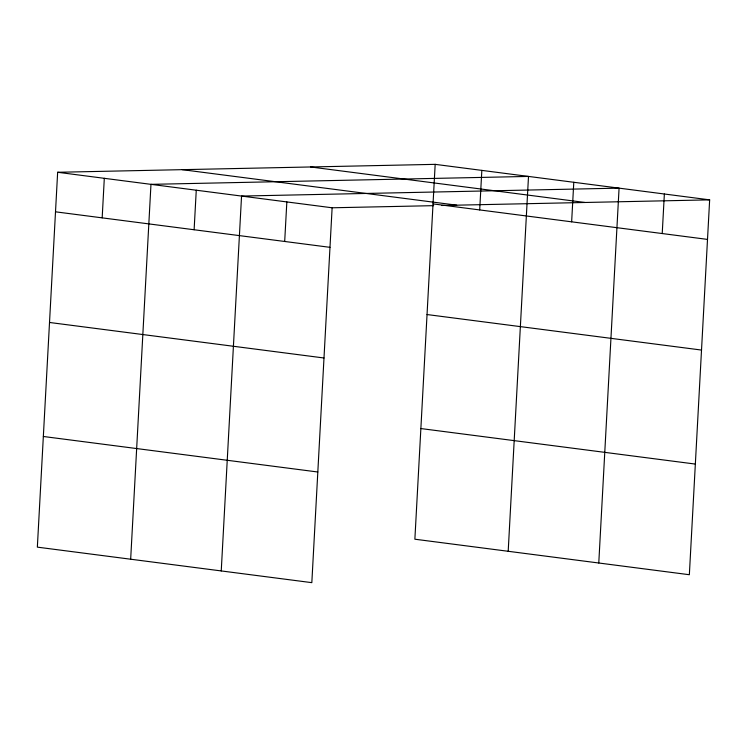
<?xml version="1.0" encoding="UTF-8"?>
<svg xmlns="http://www.w3.org/2000/svg" width="747" height="747" viewBox="0 0 747 747"><rect width="100%" height="100%" fill="white"/><g stroke="black" fill="none" stroke-linecap="round" stroke-linejoin="round"><path stroke-width="1.12" d="M435.174 164.349L414.874 539.213L689.35 574.723L709.65 199.86L435.174 164.349L57.65 172.277L37.35 547.14L311.826 582.651L332.126 207.787L433.633 205.658M102.171 217.853L104.309 178.309M130.669 559.214L150.969 184.35L528.502 176.423L508.193 551.286M194.117 229.749L196.265 190.214M221.243 570.932L241.552 196.069L619.076 188.141L598.777 563.005M284.691 241.477L286.839 201.933M479.695 209.926L481.834 170.381M571.642 221.831L573.789 182.287M662.225 233.55L664.363 194.005M441.71 205.49L709.65 199.86M310.593 166.964L585.069 202.484M182.231 169.662L456.706 205.173M433.036 203.894L707.512 239.404M57.65 172.277L332.126 207.787M55.511 211.821L329.987 247.332M427.041 314.543L701.517 350.063M49.517 322.471L323.993 357.99M420.869 428.554L695.345 464.074M43.345 436.481L317.811 472.001"/></g></svg>
